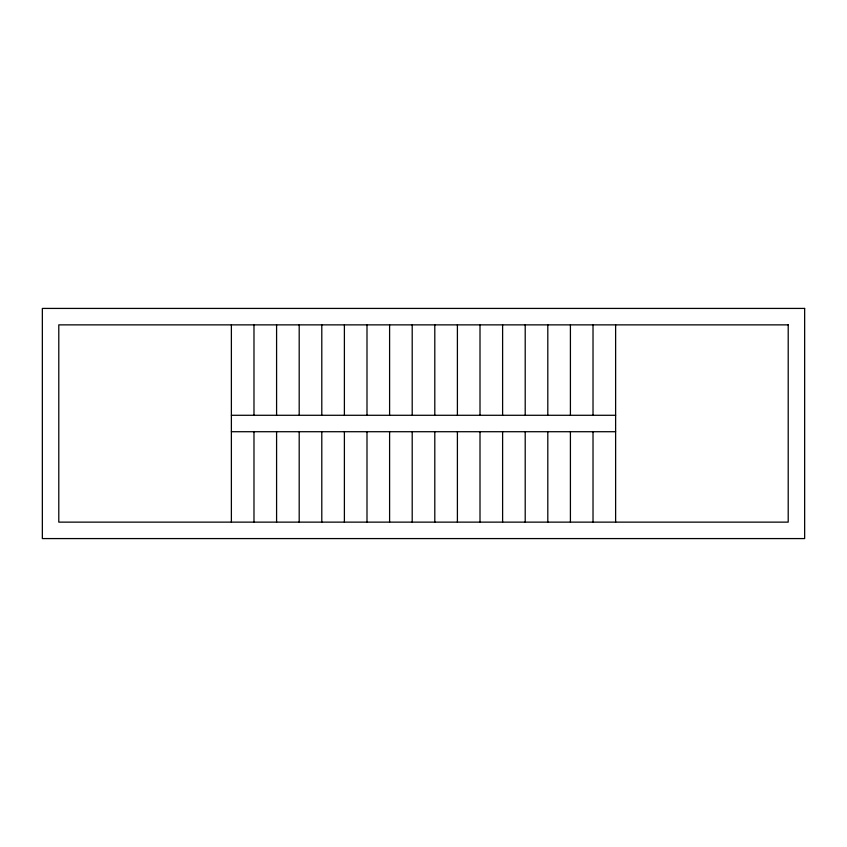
<?xml version="1.0" encoding="UTF-8"?>
<svg xmlns="http://www.w3.org/2000/svg" width="847" height="847" viewBox="0 0 847 847"><rect width="100%" height="100%" fill="white"/><g stroke="black" fill="none" stroke-linecap="round" stroke-linejoin="round"><path stroke-width="1.27" d="M231.379 415.284L615.621 415.284M231.379 431.716L615.621 431.716M615.621 324.867L615.621 522.133M593.016 324.867L593.016 415.284M593.016 431.716L593.016 522.133M570.412 324.867L570.412 415.284M570.412 431.716L570.412 522.133M547.808 324.867L547.808 415.284M547.808 431.716L547.808 522.133M525.204 324.867L525.204 415.284M525.204 431.716L525.204 522.133M502.61 324.867L502.61 415.284M502.61 431.716L502.61 522.133M480.005 324.867L480.005 415.284M480.005 431.716L480.005 522.133M457.401 324.867L457.401 415.284M457.401 431.716L457.401 522.133M434.797 324.867L434.797 415.284M434.797 431.716L434.797 522.133M412.203 324.867L412.203 415.284M412.203 431.716L412.203 522.133M389.599 324.867L389.599 415.284M389.599 431.716L389.599 522.133M366.995 324.867L366.995 415.284M366.995 431.716L366.995 522.133M344.39 324.867L344.39 415.284M344.39 431.716L344.39 522.133M321.796 324.867L321.796 415.284M321.796 431.716L321.796 522.133M299.192 324.867L299.192 415.284M299.192 431.716L299.192 522.133M276.588 324.867L276.588 415.284M276.588 431.716L276.588 522.133M253.984 324.867L253.984 415.284M253.984 431.716L253.984 522.133M231.379 324.867L231.379 522.133M804.65 308.424L42.35 308.424L42.35 538.576L804.65 538.576L804.65 308.424M788.208 324.867L58.792 324.867L58.792 522.133L788.208 522.133L788.208 324.867"/></g></svg>
